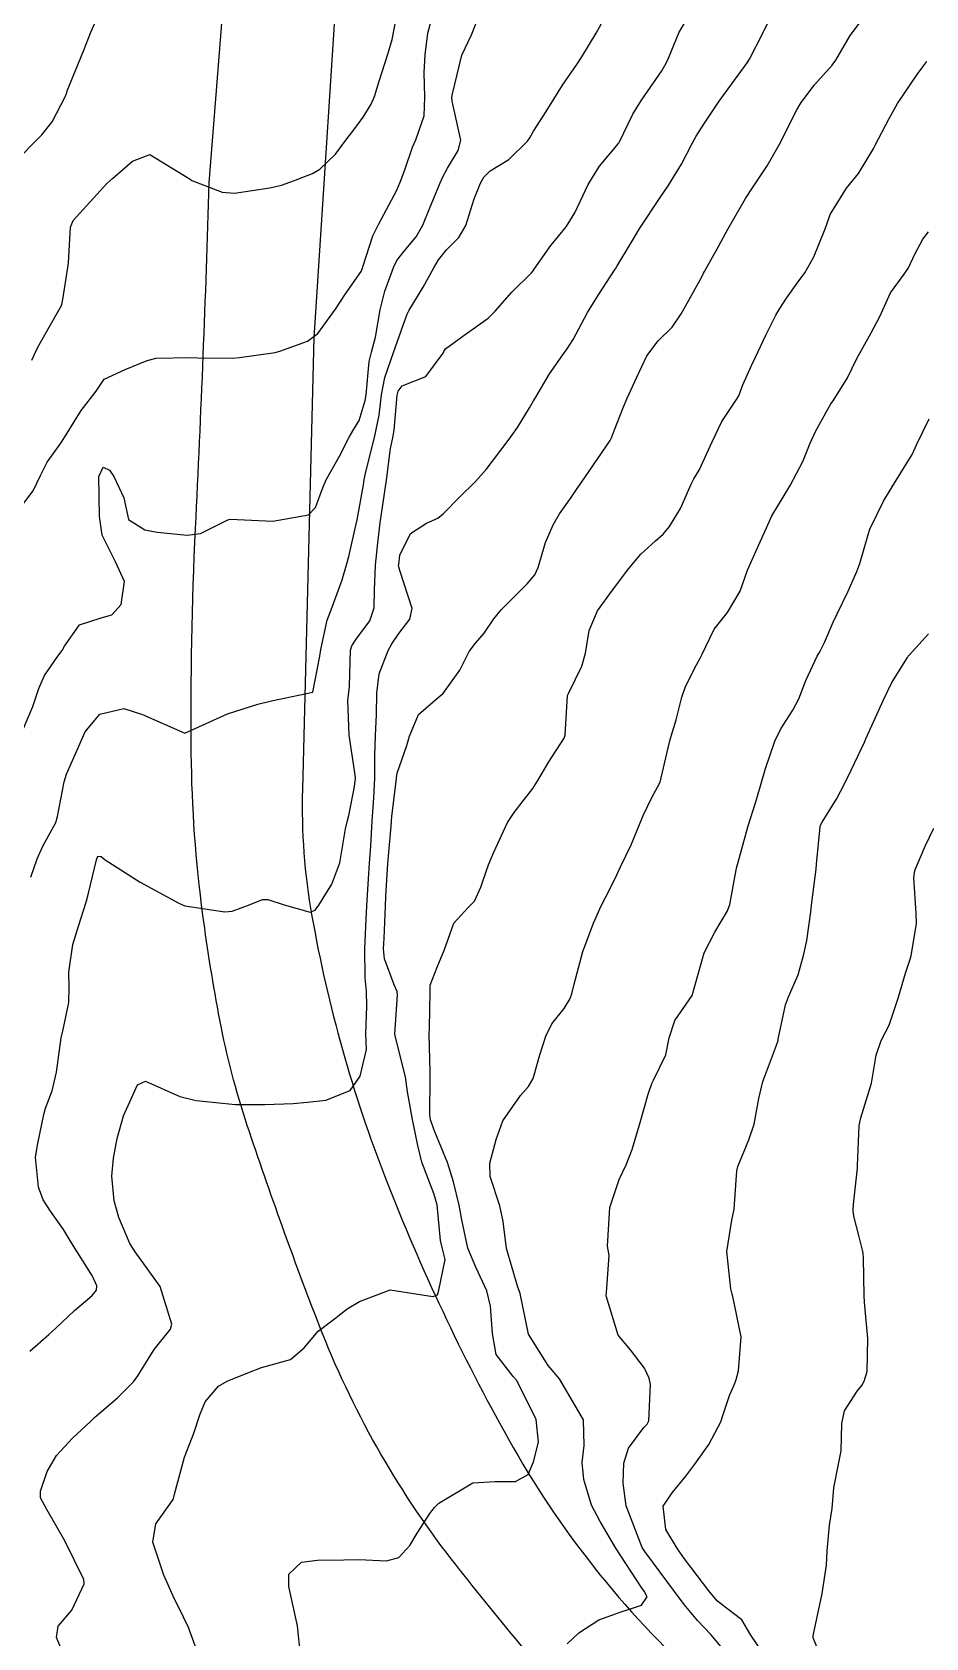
# Model space of a CAD drawing. Header units: metres. Extents: x 318500 to 325275, y 7408834 to 7428799.
# Drawn here: x 321762.4 to 321804.4, y 7415969.8 to 7416045.2 of the extents above; entities that cross this region are included whole.
import ezdxf

# ---------------------------------------------------------------- set-up
doc = ezdxf.new("R2010")
doc.units = ezdxf.units.M
doc.header["$MEASUREMENT"] = 0
for name, color, linetype in [('Curvas de Nivel 1m', 11, 'Continuous'), ('Curvas de Nivel 5m', 15, 'Continuous'), ('Vias Primárias', 230, 'Continuous')]:
    doc.layers.add(name, color=color, linetype=linetype)

msp = doc.modelspace()

# ---------------------------------------------------------------- linework, layer by layer
at = {"layer": 'Curvas de Nivel 1m', "flags": 128}
for points, elevation in [([(321761.695, 7416022.719), (321762.434, 7416023.677), (321762.777, 7416024.399), (321763.091, 7416025.031), (321763.735, 7416025.928), (321764.028, 7416026.386), (321764.685, 7416027.447), (321765.403, 7416028.366), (321765.547, 7416028.59), (321765.779, 7416028.93), (321766.752, 7416029.379), (321767.792, 7416029.806), (321768.214, 7416029.906), (321769.794, 7416029.938), (321770.17, 7416029.928), (321771.794, 7416029.908), (321772.13, 7416029.94), (321773.799, 7416030.181), (321773.86, 7416030.189), (321774.03, 7416030.248), (321775.325, 7416030.714), (321775.808, 7416031.068), (321776.643, 7416032.218), (321777.11, 7416032.931), (321777.847, 7416033.981), (321777.904, 7416034.145), (321777.918, 7416034.199), (321778.4, 7416035.664), (321778.658, 7416036.188), (321779.523, 7416037.802), (321779.683, 7416038.173), (321779.744, 7416038.331), (321779.909, 7416038.795), (321780.265, 7416039.826), (321780.421, 7416040.165), (321780.811, 7416041.297), (321780.831, 7416042.161), (321780.813, 7416043.32), (321780.851, 7416044.161), (321780.98, 7416045.175), (321781.252, 7416046.158)], 746), ([(321761.916, 7416039.461), (321762.389, 7416039.94), (321762.85, 7416040.401), (321763.324, 7416041.011), (321763.957, 7416042.215), (321764.007, 7416042.341), (321764.021, 7416042.389), (321764.041, 7416042.469), (321764.822, 7416044.377), (321765.148, 7416045.217), (321765.667, 7416046.365)], 744), ([(321761.93, 7416012.406), (321762.422, 7416013.551), (321762.705, 7416014.399), (321762.97, 7416015.015), (321763.603, 7416015.919), (321763.807, 7416016.187), (321763.916, 7416016.385), (321764.617, 7416017.384), (321765.63, 7416017.724), (321766.13, 7416017.855), (321766.572, 7416018.346), (321766.73, 7416019.423), (321766.299, 7416020.35), (321765.679, 7416021.6), (321765.569, 7416022.362), (321765.56, 7416022.494), (321765.526, 7416024.363), (321765.724, 7416024.788), (321766.027, 7416024.659), (321766.221, 7416024.352), (321766.7, 7416023.35), (321766.917, 7416022.342), (321767.683, 7416021.847), (321768.262, 7416021.744), (321769.679, 7416021.596), (321770.295, 7416021.686), (321771.512, 7416022.283), (321771.629, 7416022.342), (321771.691, 7416022.352), (321773.69, 7416022.25), (321775.378, 7416022.55), (321775.7, 7416022.893), (321776.068, 7416023.872), (321776.22, 7416024.223), (321776.826, 7416025.308), (321777.276, 7416026.207), (321777.455, 7416026.494), (321777.752, 7416026.991), (321778.042, 7416027.92), (321778.079, 7416028.195), (321778.229, 7416029.758), (321778.33, 7416030.192), (321778.517, 7416030.899), (321778.741, 7416032.186), (321778.957, 7416033.059), (321779.365, 7416034.177), (321779.528, 7416034.502), (321779.861, 7416034.929), (321780.424, 7416035.612), (321780.738, 7416036.161), (321781.074, 7416036.973), (321781.553, 7416038.153), (321781.666, 7416038.39), (321781.91, 7416038.829), (321782.407, 7416039.658), (321782.526, 7416040.141), (321782.126, 7416041.979), (321782.105, 7416042.148), (321782.132, 7416042.318), (321782.573, 7416044.141), (321783.03, 7416045.099), (321783.436, 7416046.129)], 747), ([(321762.331, 7416005.537), (321762.624, 7416006.399), (321762.893, 7416006.989), (321763.497, 7416008.105), (321763.588, 7416008.389), (321763.89, 7416010.019), (321764.006, 7416010.383), (321764.475, 7416011.447), (321764.885, 7416012.37), (321765.568, 7416013.199), (321766.69, 7416013.462), (321767.568, 7416013.18), (321769.56, 7416012.31), (321771.569, 7416013.21), (321772.985, 7416013.67), (321773.576, 7416013.811), (321773.936, 7416013.887), (321775.58, 7416014.23), (321775.905, 7416015.926), (321775.949, 7416016.225), (321776.243, 7416017.609), (321776.484, 7416018.217), (321776.95, 7416019.508), (321777.162, 7416020.207), (321777.273, 7416020.599), (321777.629, 7416022.201), (321777.643, 7416022.248), (321777.694, 7416022.486), (321777.949, 7416023.964), (321777.982, 7416024.196), (321778.043, 7416024.515), (321778.47, 7416026.189), (321778.699, 7416027.242), (321778.803, 7416028.184), (321778.955, 7416029.01), (321779.369, 7416030.176), (321779.813, 7416031.461), (321780.001, 7416031.985), (321780.108, 7416032.167), (321780.758, 7416033.239), (321781.259, 7416034.156), (321781.482, 7416034.527), (321781.863, 7416034.996), (321782.439, 7416035.574), (321782.762, 7416036.137), (321783.152, 7416037.39), (321783.457, 7416038.127), (321783.616, 7416038.412), (321783.909, 7416038.716), (321784.777, 7416039.247), (321785.653, 7416040.094), (321785.763, 7416040.262), (321785.937, 7416040.564), (321786.542, 7416041.494), (321786.903, 7416042.081), (321787.31, 7416042.733), (321787.976, 7416043.704), (321788.219, 7416044.066), (321788.88, 7416045.174), (321789.369, 7416046.05)], 748), ([(321762.281, 7415983.286), (321763.177, 7415984.069), (321763.524, 7415984.385), (321764.374, 7415985.191), (321765.203, 7415985.902), (321765.418, 7415986.146), (321765.434, 7415986.357), (321765.217, 7415986.801), (321764.236, 7415988.375), (321763.858, 7415988.992), (321763.255, 7415989.861), (321762.909, 7415990.394), (321762.68, 7415990.984), (321762.554, 7415992.397), (321762.66, 7415993.036), (321762.935, 7415994.394), (321763.015, 7415994.701), (321763.331, 7415995.506), (321763.526, 7415996.387), (321763.759, 7415997.989), (321763.841, 7415998.383), (321764.112, 7415999.656), (321764.133, 7416000.379), (321764.11, 7416001.082), (321764.299, 7416002.377), (321764.563, 7416003.243), (321764.931, 7416004.368), (321765.039, 7416004.783), (321765.407, 7416006.361), (321765.482, 7416006.527), (321765.637, 7416006.513), (321765.827, 7416006.355), (321767.465, 7416005.308), (321769.284, 7416004.312), (321769.449, 7416004.234), (321769.558, 7416004.199), (321771.445, 7416003.915), (321771.781, 7416003.939), (321772.638, 7416004.262), (321773.212, 7416004.495), (321773.454, 7416004.494), (321774.231, 7416004.242), (321775.445, 7416003.901), (321775.683, 7416003.99), (321775.853, 7416004.224), (321776.465, 7416005.215), (321776.842, 7416006.21), (321777.105, 7416007.814), (321777.201, 7416008.204), (321777.267, 7416008.44), (321777.523, 7416009.701), (321777.574, 7416010.154), (321777.573, 7416010.199), (321777.535, 7416010.553), (321777.287, 7416012.204), (321777.22, 7416013.849), (321777.264, 7416014.205), (321777.295, 7416014.494), (321777.353, 7416016.204), (321777.406, 7416016.41), (321777.618, 7416016.714), (321778.246, 7416017.576), (321778.461, 7416018.188), (321778.471, 7416019.01), (321778.518, 7416020.187), (321778.628, 7416021.233), (321778.739, 7416022.184), (321778.862, 7416023.024), (321779.035, 7416024.18), (321779.227, 7416025.67), (321779.335, 7416026.176), (321779.395, 7416026.526), (321779.536, 7416028.174), (321779.577, 7416028.369), (321779.777, 7416028.62), (321780.885, 7416029.057), (321781.699, 7416030.151), (321781.727, 7416030.224), (321781.802, 7416030.343), (321782.621, 7416030.951), (321783.817, 7416031.795), (321784.142, 7416032.115), (321784.92, 7416033.017), (321785.848, 7416033.926), (321785.927, 7416034.011), (321785.98, 7416034.089), (321786.752, 7416035.196), (321787.474, 7416036.074), (321787.887, 7416036.729), (321788.512, 7416038.061), (321789.044, 7416038.922), (321789.929, 7416039.997), (321789.951, 7416040.019), (321789.963, 7416040.04), (321790.615, 7416041.365), (321791.019, 7416042.024), (321791.974, 7416043.407), (321792.19, 7416043.796), (321792.28, 7416044.007), (321792.785, 7416045.215), (321793.263, 7416045.997)], 749), ([(321770.174, 7415969.1), (321769.737, 7415970.299), (321769.496, 7415970.794), (321769.015, 7415971.783), (321768.783, 7415972.312), (321768.578, 7415972.763), (321768.059, 7415974.32), (321768.207, 7415975.174), (321769.014, 7415976.311), (321769.034, 7415976.357), (321769.083, 7415976.571), (321769.548, 7415978.303), (321769.985, 7415979.429), (321770.271, 7415980.293), (321770.522, 7415980.906), (321771.15, 7415981.64), (321771.558, 7415981.87), (321772.524, 7415982.26), (321773.163, 7415982.517), (321774.519, 7415982.884), (321775.172, 7415983.446), (321775.819, 7415984.22), (321776.59, 7415984.808), (321777.196, 7415985.267), (321777.775, 7415985.618), (321779.21, 7415986.17), (321781.206, 7415985.854), (321781.429, 7415985.925), (321781.499, 7415986.146), (321781.785, 7415987.588), (321781.657, 7415988.144), (321781.581, 7415988.483), (321781.414, 7415990.148), (321781.268, 7415990.685), (321780.704, 7415992.156), (321780.513, 7415992.946), (321780.251, 7415994.161), (321780.029, 7415995.467), (321779.928, 7415996.164), (321779.445, 7415998.093), (321779.434, 7415998.169), (321779.55, 7416000.016), (321779.532, 7416000.169), (321779.403, 7416000.481), (321778.947, 7416001.709), (321778.902, 7416002.178), (321778.924, 7416002.681), (321778.983, 7416004.177), (321779.006, 7416004.627), (321779.101, 7416006.176), (321779.255, 7416007.931), (321779.272, 7416008.173), (321779.29, 7416008.386), (321779.499, 7416010.17), (321779.501, 7416010.2), (321779.534, 7416010.432), (321779.995, 7416011.724), (321780.117, 7416012.164), (321780.547, 7416013.183), (321781.579, 7416014.079), (321781.68, 7416014.148), (321782.475, 7416015.259), (321782.913, 7416016.13), (321783.22, 7416016.522), (321783.623, 7416017.002), (321784.073, 7416017.674), (321784.432, 7416018.108), (321785.652, 7416019.317), (321786.002, 7416019.742), (321786.161, 7416020.085), (321786.508, 7416021.251), (321786.861, 7416022.078), (321787.168, 7416022.605), (321787.71, 7416023.376), (321787.996, 7416023.786), (321788.176, 7416024.063), (321789.134, 7416025.449), (321789.547, 7416026.043), (321789.61, 7416026.174), (321789.748, 7416026.544), (321790.17, 7416027.628), (321790.348, 7416028.031), (321790.796, 7416029.014), (321791.27, 7416030.018), (321791.807, 7416030.719), (321792.45, 7416031.368), (321792.883, 7416031.999), (321793.217, 7416032.609), (321793.846, 7416033.737), (321793.932, 7416033.905), (321793.971, 7416033.988), (321794.656, 7416035.19), (321795.077, 7416035.972), (321795.895, 7416037.414), (321796.256, 7416037.955), (321796.915, 7416038.945), (321797.482, 7416039.937), (321797.638, 7416040.231), (321797.944, 7416040.844), (321798.309, 7416041.572), (321798.519, 7416041.924), (321799.147, 7416042.74), (321799.978, 7416043.664), (321800.15, 7416043.907), (321800.825, 7416045.07), (321801.447, 7416045.888)], 751), ([(321774.984, 7415969.159), (321774.875, 7415970.231), (321774.854, 7415970.378), (321774.441, 7415972.236), (321774.449, 7415972.816), (321775.037, 7415973.38), (321775.789, 7415973.468), (321777.039, 7415973.479), (321777.734, 7415973.495), (321779.039, 7415973.43), (321779.62, 7415973.586), (321780.125, 7415974.159), (321780.471, 7415974.744), (321781.073, 7415975.657), (321781.285, 7415975.939), (321781.489, 7415976.144), (321783.09, 7415977.101), (321784.143, 7415977.157), (321785.091, 7415977.157), (321785.686, 7415977.492), (321785.947, 7415978.082), (321786.183, 7415979.011), (321786.068, 7415980.081), (321785.157, 7415981.908), (321784.992, 7415982.093), (321784.195, 7415983.129), (321784.009, 7415984.108), (321783.917, 7415985.392), (321783.745, 7415986.112), (321783.227, 7415987.228), (321782.854, 7415988.126), (321782.578, 7415989.455), (321782.456, 7415990.132), (321782.184, 7415991.229), (321781.9, 7415992.141), (321781.311, 7415993.575), (321781.11, 7415994.152), (321781.074, 7415994.401), (321781.094, 7415996.152), (321781.089, 7415996.408), (321781.042, 7415998.153), (321781.056, 7415998.472), (321781.087, 7416000.153), (321781.092, 7416000.464), (321781.412, 7416001.31), (321781.754, 7416002.145), (321782.197, 7416003.38), (321782.882, 7416004.129), (321783.169, 7416004.409), (321783.464, 7416005.075), (321783.733, 7416005.859), (321783.832, 7416006.115), (321784.082, 7416006.707), (321784.726, 7416008.102), (321785.027, 7416008.577), (321785.517, 7416009.206), (321785.905, 7416009.705), (321786.14, 7416010.084), (321786.66, 7416010.962), (321787.38, 7416012.072), (321787.427, 7416012.206), (321787.539, 7416014.07), (321787.549, 7416014.101), (321787.581, 7416014.162), (321788.218, 7416015.444), (321788.391, 7416016.058), (321788.563, 7416017.119), (321788.943, 7416018.05), (321789.65, 7416019.024), (321790.423, 7416020.029), (321790.989, 7416020.702), (321791.68, 7416021.336), (321792.038, 7416021.654), (321792.336, 7416022.004), (321792.844, 7416022.857), (321793.346, 7416023.994), (321793.477, 7416024.238), (321793.727, 7416024.659), (321794.336, 7416025.981), (321794.787, 7416026.942), (321795.476, 7416027.964), (321795.586, 7416028.15), (321795.78, 7416028.652), (321796.183, 7416029.565), (321796.366, 7416029.952), (321796.856, 7416030.99), (321797.331, 7416031.937), (321797.508, 7416032.251), (321797.832, 7416032.736), (321798.334, 7416033.433), (321798.69, 7416033.922), (321799.106, 7416034.673), (321799.618, 7416035.913), (321799.689, 7416036.105), (321799.887, 7416036.651), (321800.649, 7416037.899), (321801.212, 7416038.589), (321801.928, 7416039.776), (321801.962, 7416039.847), (321801.979, 7416039.879), (321802.654, 7416041.164), (321803.043, 7416041.864), (321803.974, 7416043.234), (321804.235, 7416043.59), (321804.422, 7416043.846)], 752), ([(321787.52, 7415969.534), (321788.071, 7415970.054), (321789.006, 7415970.66), (321790.01, 7415971.025), (321791.013, 7415971.358), (321791.281, 7415971.743), (321791.144, 7415972.009), (321791.023, 7415972.185), (321789.814, 7415974.029), (321789.069, 7415975.283), (321788.671, 7415976.046), (321788.303, 7415977.262), (321788.233, 7415978.053), (321788.316, 7415978.848), (321788.285, 7415980.053), (321787.159, 7415981.99), (321787.091, 7415982.071), (321786.625, 7415982.615), (321785.703, 7415984.085), (321785.311, 7415985.986), (321785.288, 7415986.089), (321785.213, 7415986.292), (321784.678, 7415988.098), (321784.519, 7415989.367), (321784.363, 7415990.103), (321783.907, 7415991.484), (321783.897, 7415992.111), (321784.185, 7415993.229), (321784.494, 7415994.102), (321785.332, 7415995.289), (321785.708, 7415995.714), (321785.923, 7415996.084), (321786.246, 7415997.192), (321786.519, 7415998.079), (321786.802, 7415998.653), (321787.39, 7415999.378), (321787.655, 7415999.807), (321787.749, 7416000.065), (321787.854, 7416000.513), (321788.262, 7416002.057), (321788.763, 7416003.373), (321789.062, 7416004.046), (321789.186, 7416004.312), (321789.462, 7416004.851), (321789.853, 7416005.655), (321790.035, 7416006.032), (321790.531, 7416007.065), (321790.928, 7416008.019), (321791.089, 7416008.433), (321791.519, 7416009.308), (321791.774, 7416009.76), (321791.887, 7416010.006), (321792.202, 7416011.352), (321792.357, 7416012.002), (321792.638, 7416012.931), (321792.918, 7416013.997), (321793.087, 7416014.496), (321793.603, 7416015.516), (321793.775, 7416015.82), (321793.849, 7416015.986), (321794.425, 7416017.181), (321795.057, 7416017.969), (321795.65, 7416018.971), (321796.002, 7416019.955), (321796.507, 7416021.118), (321796.883, 7416021.942), (321797.134, 7416022.503), (321797.713, 7416023.46), (321797.893, 7416023.752), (321797.997, 7416023.927), (321798.595, 7416025.058), (321798.937, 7416025.918), (321799.188, 7416026.476), (321799.764, 7416027.523), (321799.912, 7416027.764), (321800.016, 7416027.906), (321800.694, 7416028.989), (321801.138, 7416029.89), (321801.812, 7416031.097), (321802.21, 7416031.874), (321802.717, 7416032.987), (321803.351, 7416033.857), (321803.558, 7416034.151), (321803.864, 7416034.797), (321804.228, 7416035.493), (321804.505, 7416035.844)], 753), ([(321794.987, 7415969.114), (321794.268, 7415969.971), (321793.654, 7415970.628), (321793.014, 7415971.394), (321792.57, 7415971.994), (321791.176, 7415973.881), (321791.083, 7415974.01), (321791.051, 7415974.06), (321790.292, 7415976.022), (321790.158, 7415977.091), (321790.19, 7415978.024), (321790.408, 7415978.723), (321791.125, 7415979.699), (321791.281, 7415979.856), (321791.365, 7415980.008), (321791.441, 7415981.722), (321791.381, 7415982.008), (321791.165, 7415982.481), (321790.498, 7415983.345), (321789.916, 7415984.029), (321789.363, 7415985.882), (321789.367, 7415986.038), (321789.491, 7415987.781), (321789.45, 7415988.037), (321789.42, 7415988.216), (321789.53, 7415990.036), (321789.969, 7415991.34), (321790.296, 7415992.025), (321790.572, 7415992.749), (321790.951, 7415994.016), (321791.333, 7415995.355), (321791.5, 7415995.847), (321791.583, 7415996.008), (321792.16, 7415997.2), (321792.313, 7415998.001), (321792.575, 7415998.805), (321793.4, 7415999.99), (321793.961, 7416001.982), (321794.454, 7416002.956), (321795.059, 7416003.966), (321795.166, 7416004.253), (321795.48, 7416005.96), (321796.033, 7416007.952), (321796.389, 7416009.075), (321796.639, 7416009.943), (321796.834, 7416010.647), (321797.288, 7416011.934), (321797.566, 7416012.5), (321798.124, 7416013.375), (321798.411, 7416013.922), (321798.732, 7416014.779), (321799.263, 7416015.913), (321799.397, 7416016.129), (321799.62, 7416016.56), (321800.022, 7416017.516), (321800.203, 7416017.902), (321800.73, 7416018.973), (321801.128, 7416019.888), (321801.277, 7416020.275), (321801.687, 7416021.682), (321801.727, 7416021.842), (321801.742, 7416021.879), (321802.378, 7416023.202), (321802.797, 7416023.864), (321803.735, 7416025.395), (321803.879, 7416025.708), (321803.94, 7416025.848), (321804.537, 7416027.063)], 754), ([(321799.862, 7415967.897), (321799.087, 7415969.82), (321799.076, 7415969.909), (321799.091, 7415969.999), (321799.504, 7415971.903), (321799.705, 7415973.235), (321799.745, 7415973.9), (321799.854, 7415975.112), (321799.968, 7415975.897), (321800.052, 7415976.858), (321800.263, 7415977.893), (321800.393, 7415978.609), (321800.422, 7415979.891), (321800.55, 7415980.478), (321801.153, 7415981.407), (321801.36, 7415981.674), (321801.482, 7415981.875), (321801.614, 7415982.322), (321801.656, 7415983.873), (321801.491, 7415985.591), (321801.471, 7415985.876), (321801.451, 7415987.663), (321801.425, 7415987.877), (321801.395, 7415988.032), (321801.248, 7415988.654), (321800.992, 7415989.619), (321800.954, 7415989.885), (321800.969, 7415990.179), (321801.16, 7415991.882), (321801.168, 7415992.005), (321801.244, 7415993.881), (321801.324, 7415994.242), (321801.828, 7415995.873), (321802.044, 7415997.185), (321802.275, 7415997.866), (321802.65, 7415998.592), (321803.074, 7415999.855), (321803.412, 7416001.03), (321803.624, 7416001.642), (321803.686, 7416001.847), (321803.928, 7416003.36), (321803.915, 7416003.845), (321803.816, 7416005.506), (321803.864, 7416005.846), (321804.34, 7416006.993), (321804.746, 7416007.838)], 756)]:
    msp.add_lwpolyline(points, dxfattribs=dict(at, elevation=elevation))
at = {"layer": 'Curvas de Nivel 5m', "flags": 128}
for points, elevation in [([(321762.382, 7416029.813), (321762.646, 7416030.402), (321763.06, 7416031.144), (321763.767, 7416032.391), (321763.781, 7416032.43), (321763.824, 7416032.668), (321764.067, 7416034.167), (321764.091, 7416034.386), (321764.192, 7416036.068), (321764.321, 7416036.383), (321765.898, 7416038.121), (321766.162, 7416038.356), (321767.1, 7416039.155), (321767.917, 7416039.473), (321769.809, 7416038.311), (321769.899, 7416038.25), (321771.318, 7416037.713), (321771.894, 7416037.658), (321773.557, 7416037.915), (321773.897, 7416037.985), (321774.107, 7416038.038), (321774.672, 7416038.242), (321775.553, 7416038.586), (321775.908, 7416038.794), (321776.64, 7416039.499), (321777.174, 7416040.211), (321777.508, 7416040.635), (321777.945, 7416041.23), (321778.309, 7416041.841), (321778.473, 7416042.192), (321778.698, 7416042.92), (321779.093, 7416044.183), (321779.295, 7416044.875), (321779.556, 7416046.177)], 745), ([(321764.148, 7415968.368), (321763.532, 7415969.835), (321763.607, 7415970.374), (321764.252, 7415971.123), (321764.84, 7415972.362), (321764.819, 7415972.567), (321763.931, 7415974.377), (321763.072, 7415975.848), (321762.788, 7415976.393), (321762.774, 7415976.702), (321763.092, 7415977.626), (321763.53, 7415978.384), (321764.292, 7415979.192), (321765.124, 7415979.986), (321765.319, 7415980.165), (321765.543, 7415980.354), (321766.396, 7415981.086), (321767.153, 7415981.846), (321767.36, 7415982.125), (321767.477, 7415982.327), (321768.124, 7415983.367), (321768.882, 7415984.313), (321768.952, 7415984.543), (321768.399, 7415986.318), (321767.234, 7415987.94), (321766.977, 7415988.334), (321766.469, 7415989.559), (321766.239, 7415990.345), (321766.13, 7415991.495), (321766.21, 7415992.346), (321766.378, 7415993.269), (321766.677, 7415994.34), (321767.335, 7415995.789), (321767.708, 7415995.955), (321769.329, 7415995.234), (321770.089, 7415995.06), (321771.326, 7415994.924), (321771.928, 7415994.873), (321773.326, 7415994.862), (321774.644, 7415994.919), (321775.328, 7415994.981), (321776.185, 7415995.074), (321777.333, 7415995.521), (321777.793, 7415996.193), (321778.092, 7415997.456), (321778.073, 7415998.189), (321778.115, 7415999.463), (321778.104, 7416000.189), (321778.035, 7416000.819), (321778.025, 7416002.191), (321778.078, 7416003.553), (321778.109, 7416004.19), (321778.193, 7416005.466), (321778.244, 7416006.189), (321778.297, 7416006.996), (321778.36, 7416008.187), (321778.438, 7416009.264), (321778.487, 7416010.186), (321778.487, 7416011.245), (321778.518, 7416012.186), (321778.568, 7416013.183), (321778.585, 7416014.185), (321778.688, 7416015.089), (321779.113, 7416016.177), (321779.293, 7416016.496), (321779.622, 7416016.983), (321780.138, 7416017.659), (321780.236, 7416018.164), (321779.658, 7416019.942), (321779.609, 7416020.12), (321779.605, 7416020.171), (321779.613, 7416020.219), (321779.667, 7416020.662), (321780.166, 7416021.682), (321780.918, 7416022.158), (321781.446, 7416022.4), (321781.697, 7416022.602), (321782.46, 7416023.388), (321783.215, 7416024.128), (321783.726, 7416024.691), (321784.802, 7416026.104), (321785.188, 7416026.659), (321785.762, 7416027.576), (321785.949, 7416027.907), (321786.053, 7416028.087), (321786.692, 7416029.175), (321787.321, 7416030.075), (321787.531, 7416030.345), (321787.807, 7416030.79), (321788.481, 7416032.06), (321788.995, 7416032.89), (321789.755, 7416034.041), (321789.79, 7416034.102), (321789.853, 7416034.211), (321790.542, 7416035.358), (321790.943, 7416036.024), (321791.894, 7416037.457), (321792.267, 7416038.006), (321792.89, 7416039.025), (321793.403, 7416039.995), (321793.588, 7416040.341), (321793.944, 7416040.906), (321794.377, 7416041.56), (321794.663, 7416041.979), (321795.978, 7416043.779), (321796.092, 7416043.958), (321796.737, 7416045.211), (321797.1, 7416045.944)], 750), ([(321796.982, 7415968.73), (321796.16, 7415969.943), (321795.725, 7415970.667), (321795.013, 7415971.22), (321794.592, 7415971.543), (321794.224, 7415971.972), (321793.043, 7415973.536), (321792.712, 7415973.993), (321792.159, 7415974.904), (321792.033, 7415976), (321792.453, 7415976.63), (321793.094, 7415977.413), (321793.518, 7415977.984), (321794.182, 7415978.906), (321794.738, 7415979.966), (321794.837, 7415980.262), (321795.149, 7415981.205), (321795.385, 7415981.728), (321795.468, 7415981.955), (321795.568, 7415982.358), (321795.706, 7415983.952), (321795.313, 7415985.854), (321795.281, 7415985.959), (321795.214, 7415986.204), (321795.029, 7415987.963), (321795.255, 7415989.436), (321795.364, 7415989.958), (321795.5, 7415991.743), (321795.543, 7415991.956), (321796.057, 7415993.2), (321796.313, 7415993.945), (321796.532, 7415995.142), (321796.72, 7415995.939), (321796.889, 7415996.395), (321797.366, 7415997.657), (321797.432, 7415997.867), (321797.443, 7415997.929), (321797.774, 7415999.547), (321797.919, 7415999.925), (321798.37, 7416000.961), (321798.646, 7416001.918), (321798.777, 7416002.569), (321798.965, 7416003.915), (321799.022, 7416004.349), (321799.217, 7416005.913), (321799.244, 7416006.15), (321799.41, 7416007.911), (321799.43, 7416007.981), (321799.503, 7416008.123), (321800.188, 7416009.232), (321800.542, 7416009.895), (321800.869, 7416010.561), (321801.485, 7416011.881), (321801.562, 7416012.042), (321802.391, 7416013.868), (321802.778, 7416014.676), (321803.507, 7416015.852), (321803.551, 7416015.911), (321803.612, 7416015.984), (321804.505, 7416016.963)], 755)]:
    msp.add_lwpolyline(points, dxfattribs=dict(at, elevation=elevation))
at = {"layer": 'Vias Primárias'}
for points in [[(321789.258, 7416194.26), (321787.939, 7416166.946), (321786.6, 7416142.97), (321785.011, 7416119.543), (321782.825, 7416098.74), (321779.746, 7416078.737), (321778.755, 7416071.268), (321776.918, 7416050.925), (321775.63, 7416030.872), (321775.084, 7416009.676, 0.050446), (321775.532, 7416003.714, 0.04912), (321779.006, 7415991.357, 0.034273), (321784.763, 7415979.15, 0.080803), (321793.75, 7415967.818, 0.079201), (321807.657, 7415958.687, 0.079996), (321826.407, 7415953.633, 0.008201), (321845.108, 7415951.998, 0.004753), (321860.641, 7415951.045)], [(321858.331, 7415945.383), (321834.843, 7415947.326), (321823.129, 7415948.765, -0.034941), (321813.7, 7415950.598, -0.068289), (321802.044, 7415955.503, -0.025156), (321794.244, 7415960.668, -0.04908), (321788.681, 7415965.68, -0.020024), (321782.076, 7415973.533, -0.072531), (321775.872, 7415984.507, -0.012082), (321772.498, 7415993.881, -0.033358), (321771.208, 7415998.835, -0.013843), (321770.412, 7416003.759, -0.030476), (321769.867, 7416011.35, -0.014812), (321770.067, 7416021.923, 0.004375), (321770.713, 7416038.153), (321772.003, 7416054.528), (321773.773, 7416070.369), (321777.882, 7416098.092), (321780.634, 7416119.508), (321781.832, 7416137.823), (321782.581, 7416159.845), (321783.381, 7416177.209)]]:
    msp.add_lwpolyline(points, format="xyb", dxfattribs=at)

doc.saveas('drawing.dxf')
